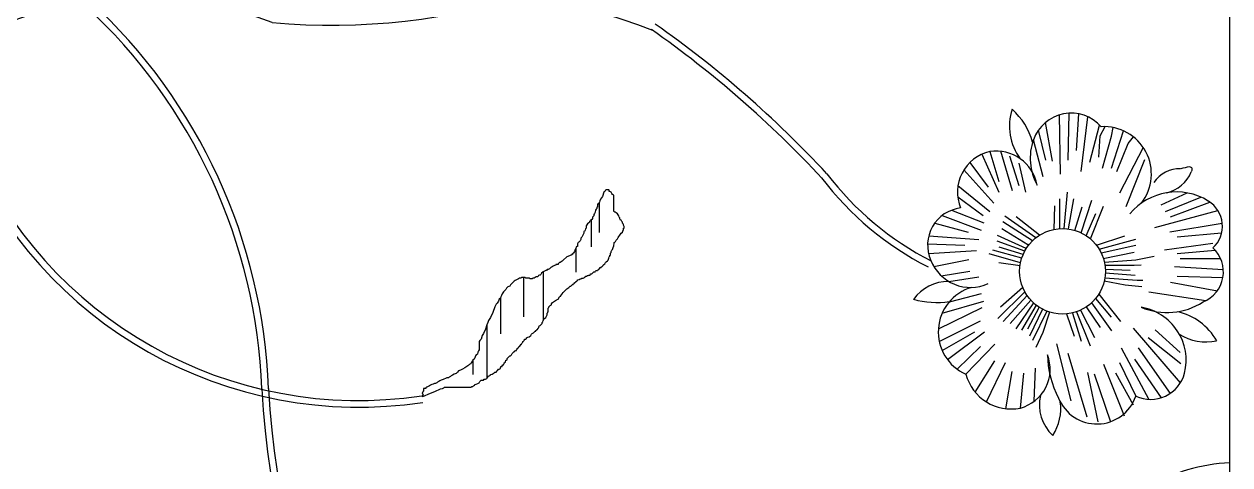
# Model space of a CAD drawing. Header units: millimetres. Extents: x 14385 to 129787, y 107826 to 186798.
# Drawn here: x 30049 to 30509.7, y 118415 to 118583.5 of the extents above; entities that cross this region are included whole.
import ezdxf

# ---------------------------------------------------------------- set-up
doc = ezdxf.new("R2010")
doc.units = ezdxf.units.MM
doc.header["$LTSCALE"] = 1000

msp = doc.modelspace()

# ---------------------------------------------------------------- linework, layer by layer
at = {"color": 251, "linetype": 'Continuous', "ltscale": 10}
for p, q in [((30444.92, 118526.16), (30444.57, 118548.76)), ((30447.92, 118531.41), (30448.29, 118549.4)), ((30451.11, 118535.17), (30451.91, 118549.14)), ((30452.8, 118527.09), (30455.44, 118548)), ((30439.29, 118531.41), (30436.53, 118542.94)), ((30441.92, 118531.04), (30439.23, 118545.87)), ((30456.18, 118530.66), (30459.88, 118544.87)), ((30460.12, 118540.8), (30462, 118544.26)), ((30464.44, 118540.62), (30465.09, 118543.92)), ((30438.35, 118525.03), (30434.63, 118539.27)), ((30459.56, 118532.54), (30460.12, 118540.8)), ((30461.06, 118528.41), (30464.44, 118540.62)), ((30464.44, 118528.41), (30468.98, 118542.68)), ((30470.82, 118537.8), (30472.83, 118540.34)), ((30414.92, 118533.71), (30421.43, 118519.26)), ((30417.92, 118534.72), (30421.43, 118523.3)), ((30422.04, 118535.03), (30426.48, 118519.81)), ((30466.5, 118527.09), (30470.82, 118537.8)), ((30476.56, 118536.32), (30467.44, 118518.83)), ((30410.33, 118530.58), (30417.28, 118521.07)), ((30425.53, 118533.13), (30429.01, 118521.71)), ((30429.01, 118530.28), (30431.55, 118519.17)), ((30477.01, 118531.6), (30469.88, 118513.57)), ((30408.04, 118527.74), (30419.5, 118515.05)), ((30271.14, 118519.92), (30270.9, 118519.45)), ((30271.38, 118520.16), (30271.14, 118519.92)), ((30272.33, 118520.16), (30271.38, 118520.16)), ((30272.57, 118519.92), (30272.33, 118520.16)), ((30272.57, 118519.45), (30272.57, 118519.92)), ((30405.77, 118521.73), (30417.92, 118511.87)), ((30268.76, 118515.4), (30268.53, 118514.92)), ((30268.64, 118515.16), (30268.64, 118503.77)), ((30269, 118515.88), (30268.76, 118515.4)), ((30269.24, 118516.59), (30269, 118515.88)), ((30269.95, 118517.54), (30269.24, 118516.59)), ((30270.43, 118519.21), (30269.95, 118517.54)), ((30270.9, 118519.45), (30270.43, 118519.21)), ((30272.81, 118519.45), (30272.57, 118519.45)), ((30273.28, 118519.21), (30272.81, 118519.45)), ((30273.52, 118518.73), (30273.28, 118519.21)), ((30273.76, 118518.26), (30273.52, 118518.73)), ((30274.23, 118518.02), (30273.76, 118518.26)), ((30274.23, 118511.83), (30274.23, 118518.02)), ((30405.68, 118517.49), (30415.38, 118510.29)), ((30444.74, 118505.29), (30444.75, 118516.61)), ((30446.33, 118505.31), (30447.6, 118519.23)), ((30447.98, 118505.16), (30450.1, 118516.73)), ((30452.87, 118503.67), (30456.99, 118516.1)), ((30483.39, 118514.32), (30493.33, 118518.94)), ((30485.08, 118511.88), (30498.57, 118517.34)), ((30486.95, 118509.82), (30502.01, 118515.45)), ((30266.86, 118511.11), (30266.62, 118510.64)), ((30266.62, 118510.64), (30266.62, 118510.16)), ((30267.1, 118511.59), (30266.86, 118511.11)), ((30267.34, 118512.31), (30267.1, 118511.59)), ((30267.57, 118512.78), (30267.34, 118512.31)), ((30267.81, 118513.02), (30267.57, 118512.78)), ((30268.05, 118513.5), (30267.81, 118513.5)), ((30267.81, 118513.5), (30267.81, 118513.02)), ((30268.29, 118514.92), (30268.05, 118514.45)), ((30268.05, 118514.45), (30268.05, 118513.5)), ((30268.53, 118514.92), (30268.29, 118514.92)), ((30274.47, 118511.83), (30274.23, 118511.83)), ((30274.71, 118511.59), (30274.47, 118511.83)), ((30274.95, 118511.59), (30274.71, 118511.59)), ((30275.19, 118511.35), (30274.95, 118511.59)), ((30275.66, 118510.88), (30275.19, 118511.35)), ((30276.14, 118510.16), (30275.66, 118510.88)), ((30403.34, 118512.32), (30415.7, 118507.43)), ((30442.51, 118505), (30442.8, 118514.01)), ((30450.44, 118504.62), (30453.23, 118513.59)), ((30454.8, 118502.57), (30458.45, 118511.09)), ((30456.44, 118501.32), (30461.37, 118513.8)), ((30480.95, 118505.69), (30505.09, 118512.19)), ((30264.24, 118507.07), (30263.77, 118506.35)), ((30263.77, 118506.35), (30263.77, 118505.4)), ((30264.72, 118507.54), (30264.24, 118507.07)), ((30264.96, 118507.78), (30264.72, 118507.54)), ((30265.19, 118508.26), (30264.96, 118508.02)), ((30264.96, 118508.02), (30264.96, 118507.78)), ((30265.43, 118508.5), (30265.19, 118508.26)), ((30265.91, 118508.73), (30265.43, 118508.5)), ((30265.67, 118508.61), (30265.67, 118498.35)), ((30266.15, 118509.21), (30265.91, 118508.73)), ((30266.38, 118509.92), (30266.15, 118509.69)), ((30266.15, 118509.69), (30266.15, 118509.21)), ((30266.62, 118510.16), (30266.38, 118509.92)), ((30276.37, 118509.69), (30276.14, 118510.16)), ((30276.61, 118509.45), (30276.37, 118509.69)), ((30276.61, 118508.97), (30276.61, 118509.45)), ((30276.85, 118508.5), (30276.61, 118508.97)), ((30277.09, 118508.5), (30276.85, 118508.5)), ((30277.33, 118508.02), (30277.09, 118508.5)), ((30277.56, 118507.78), (30277.33, 118508.02)), ((30277.56, 118507.31), (30277.56, 118507.78)), ((30277.8, 118507.07), (30277.56, 118507.31)), ((30278.04, 118506.83), (30277.8, 118507.07)), ((30278.04, 118506.59), (30278.04, 118506.83)), ((30278.28, 118506.12), (30278.04, 118506.59)), ((30278.28, 118505.4), (30278.28, 118506.12)), ((30396.88, 118507.34), (30409.68, 118503.94)), ((30399.74, 118510.3), (30414.64, 118504.75)), ((30434.26, 118500.64), (30422.87, 118507.93)), ((30435.5, 118501.74), (30423.66, 118510.09)), ((30436.93, 118502.76), (30428.01, 118509.84)), ((30486.77, 118503.99), (30506.75, 118507.31)), ((30262.1, 118502.07), (30261.63, 118501.59)), ((30261.63, 118501.59), (30261.63, 118501.12)), ((30262.34, 118502.54), (30262.1, 118502.07)), ((30262.58, 118503.02), (30262.34, 118502.54)), ((30262.82, 118503.5), (30262.58, 118503.02)), ((30263.05, 118504.21), (30262.82, 118504.21)), ((30262.82, 118504.21), (30262.82, 118503.5)), ((30263.29, 118504.69), (30263.05, 118504.21)), ((30263.53, 118505.16), (30263.29, 118504.69)), ((30263.77, 118505.4), (30263.53, 118505.16)), ((30275.19, 118500.88), (30275.66, 118501.35)), ((30275.66, 118501.35), (30275.9, 118501.83)), ((30275.9, 118501.83), (30276.14, 118502.31)), ((30276.14, 118502.31), (30276.61, 118502.78)), ((30276.61, 118502.78), (30277.09, 118503.5)), ((30277.09, 118503.5), (30277.56, 118503.97)), ((30277.56, 118503.97), (30277.8, 118504.69)), ((30277.8, 118504.69), (30278.04, 118504.69)), ((30278.04, 118504.69), (30278.04, 118505.4)), ((30278.04, 118505.4), (30278.28, 118505.4)), ((30394.61, 118502.48), (30413.8, 118501.09)), ((30431.89, 118497.7), (30420.94, 118502.63)), ((30432.53, 118499.08), (30422.53, 118505.17)), ((30458.71, 118498.92), (30469.51, 118502.52)), ((30489.58, 118502.12), (30506.51, 118503.67)), ((30259.49, 118497.31), (30259.25, 118496.59)), ((30259.72, 118497.78), (30259.49, 118497.31)), ((30259.96, 118498.02), (30259.72, 118497.78)), ((30259.72, 118497.78), (30259.72, 118488.57)), ((30260.2, 118498.5), (30259.96, 118498.26)), ((30259.96, 118498.26), (30259.96, 118498.02)), ((30260.44, 118498.5), (30260.2, 118498.5)), ((30260.68, 118499.92), (30260.44, 118499.45)), ((30260.44, 118499.45), (30260.44, 118498.5)), ((30260.91, 118500.16), (30260.68, 118499.92)), ((30261.39, 118500.64), (30260.91, 118500.16)), ((30261.63, 118501.12), (30261.39, 118500.64)), ((30273.28, 118496.59), (30273.52, 118497.07)), ((30273.52, 118497.07), (30273.76, 118497.31)), ((30273.76, 118497.31), (30274, 118498.02)), ((30274, 118498.02), (30274.23, 118498.73)), ((30274.23, 118498.97), (30274.47, 118499.45)), ((30274.23, 118498.73), (30274.23, 118498.97)), ((30274.47, 118499.92), (30274.71, 118500.16)), ((30274.47, 118499.45), (30274.47, 118499.92)), ((30274.71, 118500.16), (30274.95, 118500.4)), ((30274.95, 118500.4), (30275.19, 118500.88)), ((30394.18, 118499.51), (30408.46, 118498.98)), ((30394.53, 118495.81), (30412.85, 118496.96)), ((30430.15, 118493.99), (30419.14, 118497.07)), ((30431.28, 118496.65), (30420.82, 118500.46)), ((30430.65, 118495.34), (30421.55, 118498.19)), ((30459.7, 118497.47), (30473.68, 118501.27)), ((30460.49, 118496.01), (30473.68, 118498.97)), ((30484.7, 118497.23), (30503.2, 118499.68)), ((30489.58, 118495.73), (30504.07, 118497.04)), ((30253.54, 118492.31), (30253.06, 118491.83)), ((30253.78, 118492.31), (30253.54, 118492.31)), ((30254.49, 118492.78), (30253.78, 118492.31)), ((30254.97, 118493.26), (30254.49, 118492.78)), ((30256.39, 118494.45), (30254.97, 118493.26)), ((30257.34, 118494.93), (30256.39, 118494.45)), ((30257.82, 118495.16), (30257.34, 118494.93)), ((30258.06, 118495.16), (30257.82, 118495.16)), ((30258.53, 118495.4), (30258.06, 118495.4)), ((30258.06, 118495.4), (30258.06, 118495.16)), ((30258.77, 118495.88), (30258.53, 118495.64)), ((30258.53, 118495.64), (30258.53, 118495.4)), ((30259.01, 118495.88), (30258.77, 118495.88)), ((30259.25, 118496.59), (30259.01, 118496.12)), ((30259.01, 118496.12), (30259.01, 118495.88)), ((30270.9, 118491.83), (30271.14, 118492.31)), ((30271.14, 118492.31), (30271.38, 118492.54)), ((30271.38, 118492.54), (30271.86, 118493.02)), ((30271.86, 118493.02), (30272.09, 118493.26)), ((30272.09, 118493.26), (30272.33, 118493.97)), ((30272.33, 118493.97), (30272.57, 118494.45)), ((30272.57, 118494.45), (30272.81, 118494.69)), ((30272.81, 118494.69), (30272.81, 118495.16)), ((30272.81, 118495.16), (30273.04, 118495.16)), ((30273.04, 118495.88), (30273.28, 118496.12)), ((30273.04, 118495.16), (30273.04, 118495.88)), ((30273.28, 118496.12), (30273.28, 118496.59)), ((30396.58, 118490.76), (30409.99, 118493.47)), ((30429.67, 118492.18), (30417.71, 118495.58)), ((30429.49, 118491.06), (30421.38, 118492.25)), ((30461.32, 118493.91), (30473.06, 118496.26)), ((30461.71, 118492.45), (30473.68, 118493.33)), ((30473.68, 118493.33), (30480.78, 118494.8)), ((30490.71, 118493.85), (30506.14, 118493.81)), ((30245.93, 118487.54), (30245.45, 118487.31)), ((30246.16, 118487.54), (30245.93, 118487.54)), ((30246.4, 118487.78), (30246.16, 118487.54)), ((30246.64, 118488.26), (30246.4, 118487.78)), ((30247.35, 118488.73), (30246.64, 118488.26)), ((30247.83, 118488.97), (30247.35, 118488.73)), ((30247.35, 118488.73), (30247.35, 118470.16)), ((30248.31, 118489.21), (30247.83, 118488.97)), ((30248.54, 118489.21), (30248.31, 118489.21)), ((30248.78, 118489.69), (30248.54, 118489.21)), ((30249.26, 118489.69), (30248.78, 118489.69)), ((30249.73, 118489.93), (30249.26, 118489.69)), ((30250.21, 118490.4), (30249.73, 118489.93)), ((30250.68, 118490.64), (30250.21, 118490.4)), ((30251.16, 118490.88), (30250.68, 118490.64)), ((30251.64, 118491.12), (30251.16, 118490.88)), ((30252.11, 118491.35), (30251.64, 118491.12)), ((30253.06, 118491.59), (30252.11, 118491.59)), ((30252.11, 118491.59), (30252.11, 118491.35)), ((30253.06, 118491.83), (30253.06, 118491.59)), ((30264.48, 118487.31), (30264.72, 118487.54)), ((30264.72, 118487.54), (30265.19, 118487.54)), ((30265.19, 118487.54), (30265.43, 118488.02)), ((30265.43, 118488.02), (30265.91, 118488.02)), ((30265.91, 118488.02), (30266.15, 118488.26)), ((30266.15, 118488.26), (30266.38, 118488.5)), ((30266.38, 118488.5), (30266.62, 118488.73)), ((30266.62, 118488.73), (30267.1, 118488.73)), ((30267.1, 118488.73), (30267.34, 118488.97)), ((30267.34, 118488.97), (30267.57, 118489.21)), ((30267.57, 118489.21), (30268.05, 118489.21)), ((30268.05, 118489.45), (30268.53, 118489.69)), ((30268.05, 118489.21), (30268.05, 118489.45)), ((30268.53, 118489.69), (30268.53, 118489.93)), ((30268.53, 118489.93), (30268.76, 118489.93)), ((30268.76, 118489.93), (30269, 118490.16)), ((30269, 118490.16), (30269, 118490.4)), ((30269, 118490.4), (30269.48, 118490.4)), ((30269.48, 118490.4), (30269.48, 118490.64)), ((30269.48, 118490.64), (30269.71, 118490.64)), ((30269.71, 118490.64), (30269.95, 118490.88)), ((30269.95, 118490.88), (30270.19, 118491.12)), ((30270.19, 118491.35), (30270.43, 118491.59)), ((30270.19, 118491.12), (30270.19, 118491.35)), ((30270.43, 118491.59), (30270.9, 118491.83)), ((30399.37, 118487.27), (30410.31, 118489.03)), ((30461.93, 118491.25), (30473.06, 118491.25)), ((30462.07, 118489.8), (30471.6, 118489.37)), ((30462.08, 118488.36), (30473.48, 118487.49)), ((30473.06, 118491.25), (30475.77, 118491.45)), ((30488.45, 118490.85), (30507.17, 118489.61)), ((30233.8, 118483.02), (30233.56, 118482.78)), ((30234.51, 118483.26), (30233.8, 118483.02)), ((30234.75, 118483.74), (30234.51, 118483.26)), ((30235.22, 118484.21), (30234.75, 118483.74)), ((30235.46, 118484.45), (30235.22, 118484.21)), ((30236.17, 118485.16), (30235.46, 118484.45)), ((30236.65, 118485.4), (30236.17, 118485.16)), ((30237.13, 118485.64), (30236.65, 118485.4)), ((30237.36, 118485.88), (30237.13, 118485.64)), ((30237.84, 118486.12), (30237.36, 118485.88)), ((30238.31, 118486.35), (30237.84, 118486.12)), ((30238.79, 118486.35), (30238.31, 118486.35)), ((30239.03, 118486.59), (30238.79, 118486.35)), ((30240.46, 118486.59), (30239.03, 118486.59)), ((30239.74, 118486.59), (30239.74, 118471.57)), ((30240.69, 118486.35), (30240.46, 118486.59)), ((30242.12, 118486.35), (30240.69, 118486.35)), ((30242.36, 118486.12), (30242.12, 118486.35)), ((30243.07, 118486.12), (30242.36, 118486.12)), ((30243.31, 118486.35), (30243.07, 118486.12)), ((30243.79, 118486.35), (30243.31, 118486.35)), ((30244.26, 118486.59), (30243.79, 118486.35)), ((30244.5, 118486.83), (30244.26, 118486.59)), ((30245.21, 118486.83), (30244.5, 118486.83)), ((30245.45, 118487.31), (30245.21, 118486.83)), ((30257.11, 118482.78), (30257.58, 118483.26)), ((30257.58, 118483.26), (30257.82, 118483.26)), ((30257.82, 118483.26), (30258.06, 118483.5)), ((30258.06, 118483.5), (30258.53, 118483.97)), ((30258.53, 118483.97), (30258.77, 118483.97)), ((30258.77, 118483.97), (30258.77, 118484.21)), ((30258.77, 118484.21), (30259.01, 118484.21)), ((30259.01, 118484.21), (30259.25, 118484.45)), ((30259.25, 118484.45), (30259.25, 118484.69)), ((30259.25, 118484.69), (30259.49, 118484.69)), ((30259.49, 118484.69), (30259.72, 118484.93)), ((30259.72, 118484.93), (30259.96, 118484.93)), ((30259.96, 118484.93), (30259.96, 118485.16)), ((30259.96, 118485.16), (30260.2, 118485.16)), ((30260.2, 118485.16), (30260.44, 118485.4)), ((30260.44, 118485.64), (30260.91, 118485.88)), ((30260.44, 118485.4), (30260.44, 118485.64)), ((30260.91, 118485.88), (30261.15, 118485.88)), ((30261.15, 118485.88), (30261.39, 118486.12)), ((30261.39, 118486.12), (30261.86, 118486.12)), ((30261.86, 118486.12), (30262.1, 118486.35)), ((30262.1, 118486.35), (30262.58, 118486.35)), ((30262.58, 118486.35), (30263.05, 118486.59)), ((30263.05, 118486.59), (30263.29, 118486.83)), ((30263.29, 118486.83), (30263.53, 118486.83)), ((30263.53, 118486.83), (30263.53, 118487.07)), ((30263.53, 118487.07), (30264.01, 118487.07)), ((30264.01, 118487.07), (30264.24, 118487.31)), ((30264.24, 118487.31), (30264.48, 118487.31)), ((30402.25, 118485.1), (30413.8, 118486.81)), ((30461.7, 118485.38), (30469.72, 118483.73)), ((30461.91, 118486.49), (30474.31, 118485.61)), ((30469.72, 118483.73), (30475.98, 118483.1)), ((30474.31, 118485.61), (30476.4, 118485.61)), ((30486.95, 118484.84), (30504.88, 118481.55)), ((30489.58, 118487.09), (30507, 118486.55)), ((30230.47, 118478.26), (30230.23, 118477.54)), ((30230.94, 118478.74), (30230.47, 118478.26)), ((30231.18, 118479.21), (30230.94, 118478.74)), ((30230.94, 118478.74), (30230.94, 118465.05)), ((30231.42, 118479.69), (30231.18, 118479.21)), ((30231.65, 118480.4), (30231.42, 118479.69)), ((30232.13, 118481.12), (30231.65, 118480.4)), ((30232.84, 118481.83), (30232.13, 118481.12)), ((30233.08, 118482.07), (30232.84, 118481.83)), ((30233.32, 118482.54), (30233.08, 118482.07)), ((30233.56, 118482.78), (30233.32, 118482.54)), ((30252.35, 118478.02), (30253.06, 118478.26)), ((30253.06, 118478.26), (30253.54, 118479.21)), ((30253.54, 118479.21), (30253.78, 118479.45)), ((30253.78, 118479.45), (30254.01, 118479.45)), ((30254.01, 118479.69), (30254.25, 118479.93)), ((30254.01, 118479.45), (30254.01, 118479.69)), ((30254.25, 118479.93), (30254.25, 118480.16)), ((30254.25, 118480.16), (30254.49, 118480.16)), ((30254.49, 118480.4), (30254.97, 118480.88)), ((30254.49, 118480.16), (30254.49, 118480.4)), ((30254.97, 118480.88), (30255.44, 118481.35)), ((30255.44, 118481.35), (30255.68, 118481.59)), ((30255.68, 118481.59), (30255.92, 118481.83)), ((30255.92, 118481.83), (30256.39, 118482.31)), ((30256.39, 118482.31), (30257.11, 118482.78)), ((30402.52, 118477.35), (30414.75, 118480.46)), ((30431.33, 118481.14), (30421.03, 118470.95)), ((30430.58, 118482.72), (30422.04, 118475.19)), ((30432.2, 118479.72), (30423.01, 118469.79)), ((30458.36, 118478.54), (30464.33, 118471.46)), ((30459.57, 118480.21), (30467.91, 118469.71)), ((30478.7, 118481.08), (30500.54, 118477.77)), ((30228.8, 118475.4), (30228.09, 118473.26)), ((30229.28, 118476.35), (30228.8, 118475.4)), ((30229.75, 118476.83), (30229.28, 118476.35)), ((30230.23, 118477.54), (30229.75, 118476.83)), ((30249.26, 118474.93), (30249.5, 118475.16)), ((30249.26, 118473.5), (30249.26, 118474.93)), ((30249.5, 118475.4), (30249.73, 118475.64)), ((30249.5, 118475.16), (30249.5, 118475.4)), ((30249.73, 118475.64), (30249.97, 118475.88)), ((30249.97, 118475.88), (30250.45, 118476.12)), ((30250.45, 118476.59), (30250.92, 118477.07)), ((30250.45, 118476.12), (30250.45, 118476.59)), ((30250.92, 118477.07), (30251.64, 118477.54)), ((30251.64, 118477.54), (30252.35, 118478.02)), ((30398.3, 118467.01), (30415.07, 118475.07)), ((30399.78, 118473.02), (30415.7, 118477.61)), ((30433.6, 118477.94), (30425.68, 118468.97)), ((30434.67, 118476.87), (30427.89, 118466.96)), ((30435.6, 118476.08), (30430.01, 118466.46)), ((30436.78, 118475.23), (30432.37, 118466.78)), ((30438.02, 118474.5), (30433.06, 118464.21)), ((30439.72, 118473.72), (30434.26, 118462.54)), ((30452.59, 118474.09), (30457.98, 118463.64)), ((30454.79, 118475.32), (30460.06, 118467.54)), ((30456.84, 118476.93), (30464.39, 118466.23)), ((30226.18, 118469.45), (30225.71, 118468.5)), ((30226.42, 118470.16), (30226.18, 118469.45)), ((30226.9, 118470.88), (30226.42, 118470.16)), ((30227.13, 118471.35), (30226.9, 118470.88)), ((30228.09, 118473.26), (30227.13, 118471.35)), ((30246.88, 118469.45), (30247.12, 118469.69)), ((30246.88, 118468.97), (30246.88, 118469.45)), ((30247.12, 118469.69), (30247.35, 118470.16)), ((30247.35, 118470.16), (30247.59, 118470.64)), ((30247.59, 118470.64), (30247.83, 118470.88)), ((30247.83, 118470.88), (30248.31, 118471.35)), ((30248.31, 118471.35), (30248.54, 118471.83)), ((30248.54, 118471.83), (30248.78, 118472.31)), ((30248.78, 118473.02), (30249.02, 118473.26)), ((30248.78, 118472.31), (30248.78, 118473.02)), ((30249.02, 118473.26), (30249.02, 118473.5)), ((30249.02, 118473.5), (30249.26, 118473.5)), ((30398.64, 118462.19), (30414.43, 118469.99)), ((30440.79, 118473.34), (30438.19, 118465.57)), ((30447.31, 118472.65), (30450.2, 118464.11)), ((30449.52, 118473.02), (30452.82, 118462.2)), ((30451.05, 118473.47), (30456.31, 118460.51)), ((30224.04, 118464.45), (30223.57, 118463.02)), ((30224.52, 118465.16), (30224.04, 118464.45)), ((30225.23, 118466.83), (30224.52, 118465.16)), ((30225.71, 118468.5), (30225.23, 118466.83)), ((30225.71, 118468.5), (30225.71, 118448.02)), ((30241.88, 118463.97), (30242.6, 118464.45)), ((30242.6, 118464.45), (30242.83, 118464.93)), ((30242.83, 118464.93), (30243.07, 118465.16)), ((30243.07, 118465.16), (30243.55, 118465.4)), ((30243.55, 118465.4), (30243.79, 118465.64)), ((30243.79, 118465.64), (30244.26, 118466.12)), ((30244.26, 118466.12), (30244.5, 118466.12)), ((30244.5, 118466.35), (30244.98, 118466.59)), ((30244.5, 118466.12), (30244.5, 118466.35)), ((30244.98, 118466.59), (30244.98, 118466.83)), ((30244.98, 118466.83), (30245.21, 118466.83)), ((30245.21, 118467.07), (30245.45, 118467.31)), ((30245.21, 118466.83), (30245.21, 118467.07)), ((30245.45, 118467.31), (30245.69, 118467.31)), ((30245.69, 118467.78), (30245.93, 118468.26)), ((30245.69, 118467.31), (30245.69, 118467.78)), ((30245.93, 118468.26), (30246.16, 118468.26)), ((30246.16, 118468.26), (30246.88, 118468.97)), ((30399.75, 118458.75), (30412.21, 118465.84)), ((30401.77, 118455.26), (30415.96, 118465.84)), ((30438.19, 118465.57), (30435.59, 118459.84)), ((30472.69, 118467.19), (30490.74, 118446.29)), ((30481.14, 118466.62), (30490.71, 118457.98)), ((30223.09, 118462.55), (30222.85, 118462.07)), ((30222.85, 118462.07), (30222.85, 118458.97)), ((30223.33, 118462.78), (30223.09, 118462.55)), ((30223.57, 118463.02), (30223.33, 118462.78)), ((30237.84, 118459.93), (30238.08, 118460.16)), ((30237.84, 118459.69), (30237.84, 118459.93)), ((30238.08, 118460.16), (30238.31, 118460.16)), ((30238.31, 118460.16), (30238.79, 118460.88)), ((30238.79, 118460.88), (30238.79, 118461.12)), ((30238.79, 118461.12), (30239.03, 118461.12)), ((30239.03, 118461.12), (30239.27, 118461.59)), ((30239.27, 118461.59), (30239.5, 118461.83)), ((30239.5, 118462.07), (30239.74, 118462.31)), ((30239.5, 118461.83), (30239.5, 118462.07)), ((30239.74, 118462.31), (30239.98, 118462.55)), ((30239.98, 118462.55), (30240.22, 118462.78)), ((30240.22, 118462.78), (30240.22, 118463.02)), ((30240.22, 118463.02), (30240.69, 118463.02)), ((30240.69, 118463.02), (30240.93, 118463.26)), ((30240.93, 118463.5), (30241.41, 118463.74)), ((30240.93, 118463.26), (30240.93, 118463.5)), ((30241.41, 118463.74), (30241.88, 118463.97)), ((30405.48, 118451.58), (30414.43, 118460.16)), ((30408.78, 118449.66), (30419.82, 118461.11)), ((30443.42, 118461.18), (30448.96, 118439.49)), ((30478.51, 118463.62), (30490.89, 118453.66)), ((30220.95, 118455.4), (30220.47, 118454.93)), ((30221.19, 118455.88), (30220.95, 118455.4)), ((30221.43, 118456.59), (30221.19, 118455.88)), ((30221.66, 118457.07), (30221.43, 118456.59)), ((30222.14, 118457.31), (30221.66, 118457.07)), ((30222.38, 118458.02), (30222.14, 118457.31)), ((30222.62, 118458.5), (30222.38, 118458.02)), ((30222.85, 118458.97), (30222.62, 118458.5)), ((30233.56, 118455.64), (30233.8, 118455.88)), ((30233.56, 118455.16), (30233.56, 118455.64)), ((30233.8, 118455.88), (30234.03, 118456.12)), ((30234.03, 118456.12), (30234.51, 118456.59)), ((30234.51, 118456.59), (30234.75, 118456.59)), ((30234.75, 118456.59), (30235.22, 118457.07)), ((30235.22, 118457.07), (30235.46, 118457.55)), ((30235.46, 118457.55), (30235.7, 118457.78)), ((30235.7, 118457.78), (30235.94, 118458.02)), ((30235.94, 118458.02), (30236.17, 118458.26)), ((30236.17, 118458.26), (30236.41, 118458.26)), ((30236.41, 118458.5), (30236.89, 118458.74)), ((30236.41, 118458.26), (30236.41, 118458.5)), ((30236.89, 118458.74), (30237.13, 118458.74)), ((30237.13, 118458.97), (30237.36, 118459.21)), ((30237.13, 118458.74), (30237.13, 118458.97)), ((30237.36, 118459.45), (30237.84, 118459.69)), ((30237.36, 118459.21), (30237.36, 118459.45)), ((30447.74, 118457.61), (30455.02, 118433.37)), ((30468.19, 118459.67), (30478.73, 118440)), ((30473.26, 118455.35), (30483.47, 118440.64)), ((30474.57, 118459.67), (30486.89, 118442.31)), ((30215, 118450.88), (30214.53, 118450.4)), ((30215.72, 118451.12), (30215, 118450.88)), ((30216.43, 118451.59), (30215.72, 118451.12)), ((30217.38, 118452.07), (30216.43, 118451.59)), ((30218.1, 118452.55), (30217.38, 118452.07)), ((30218.57, 118452.78), (30218.1, 118452.55)), ((30218.81, 118453.02), (30218.57, 118452.78)), ((30219.05, 118453.26), (30218.81, 118453.02)), ((30219.28, 118453.5), (30219.05, 118453.26)), ((30219.52, 118453.5), (30219.28, 118453.5)), ((30219.76, 118453.97), (30219.52, 118453.5)), ((30220.24, 118454.69), (30219.76, 118453.97)), ((30220.47, 118454.93), (30220.24, 118454.69)), ((30220.47, 118454.93), (30220.47, 118449.49)), ((30229.28, 118450.4), (30229.75, 118450.88)), ((30229.75, 118450.88), (30229.99, 118451.12)), ((30229.99, 118451.12), (30230.23, 118451.59)), ((30230.23, 118451.59), (30230.47, 118451.59)), ((30230.47, 118451.59), (30230.94, 118451.83)), ((30230.94, 118452.07), (30231.18, 118452.55)), ((30230.94, 118451.83), (30230.94, 118452.07)), ((30231.18, 118452.55), (30231.65, 118452.55)), ((30231.65, 118452.78), (30231.89, 118453.26)), ((30231.65, 118452.55), (30231.65, 118452.78)), ((30231.89, 118453.26), (30232.13, 118453.26)), ((30232.13, 118453.26), (30232.37, 118453.74)), ((30232.37, 118453.97), (30232.84, 118454.21)), ((30232.37, 118453.74), (30232.37, 118453.97)), ((30232.84, 118454.45), (30233.08, 118454.93)), ((30232.84, 118454.21), (30232.84, 118454.45)), ((30233.08, 118454.93), (30233.32, 118454.93)), ((30233.32, 118454.93), (30233.56, 118455.16)), ((30412.4, 118442.7), (30419.82, 118454.76)), ((30416.63, 118439.02), (30423.94, 118454.13)), ((30424.05, 118436.44), (30426.48, 118450.64)), ((30434.93, 118439.28), (30435.35, 118451.91)), ((30461.43, 118453.48), (30469.22, 118433.66)), ((30467.44, 118454.04), (30473.73, 118441.2)), ((30205.73, 118446.12), (30205.25, 118445.88)), ((30206.2, 118446.12), (30205.73, 118446.12)), ((30206.68, 118446.36), (30206.2, 118446.12)), ((30206.92, 118446.59), (30206.68, 118446.36)), ((30207.39, 118446.83), (30206.92, 118446.59)), ((30207.87, 118447.07), (30207.39, 118446.83)), ((30208.34, 118447.31), (30207.87, 118447.07)), ((30209.06, 118447.55), (30208.34, 118447.31)), ((30209.29, 118447.78), (30209.06, 118447.55)), ((30210.01, 118448.02), (30209.29, 118447.78)), ((30210.48, 118448.26), (30210.01, 118448.02)), ((30211.2, 118448.26), (30210.48, 118448.26)), ((30211.44, 118448.5), (30211.2, 118448.26)), ((30211.91, 118448.74), (30211.44, 118448.5)), ((30212.15, 118448.97), (30211.91, 118448.74)), ((30212.62, 118449.21), (30212.15, 118448.97)), ((30213.34, 118449.69), (30212.62, 118449.21)), ((30214.05, 118449.93), (30213.34, 118449.69)), ((30214.53, 118450.4), (30214.05, 118449.93)), ((30221.66, 118445.88), (30222.38, 118446.12)), ((30222.38, 118446.12), (30222.85, 118446.36)), ((30222.85, 118446.36), (30223.09, 118446.83)), ((30223.09, 118446.83), (30223.57, 118447.31)), ((30223.57, 118447.31), (30224.52, 118447.31)), ((30224.52, 118447.31), (30224.76, 118447.78)), ((30224.76, 118447.78), (30225.23, 118447.78)), ((30225.23, 118447.78), (30225.71, 118448.02)), ((30225.71, 118448.02), (30225.95, 118448.26)), ((30225.95, 118448.26), (30226.18, 118448.5)), ((30226.18, 118448.5), (30226.42, 118448.97)), ((30226.42, 118448.97), (30226.66, 118448.97)), ((30226.66, 118448.97), (30227.13, 118449.21)), ((30227.13, 118449.45), (30227.85, 118449.69)), ((30227.13, 118449.21), (30227.13, 118449.45)), ((30227.85, 118449.69), (30228.56, 118450.17)), ((30228.56, 118450.17), (30228.8, 118450.4)), ((30228.8, 118450.4), (30229.28, 118450.4)), ((30429.65, 118436.68), (30430.92, 118450.01)), ((30455.24, 118450.28), (30459.23, 118431.48)), ((30457.87, 118449.72), (30464.07, 118431.37)), ((30465.94, 118450.09), (30472.68, 118437.9)), ((30201.32, 118442.73), (30201.09, 118442.49)), ((30201.09, 118442.49), (30201.44, 118441.59)), ((30201.44, 118441.59), (30201.21, 118441.59)), ((30201.21, 118441.59), (30201.21, 118441.12)), ((30201.56, 118443.2), (30201.32, 118442.96)), ((30201.32, 118442.96), (30201.32, 118442.73)), ((30202.16, 118444.21), (30201.56, 118444.15)), ((30201.56, 118444.15), (30201.56, 118443.2)), ((30201.92, 118441.36), (30203.59, 118442.07)), ((30202.4, 118444.21), (30202.16, 118444.21)), ((30202.87, 118444.69), (30202.4, 118444.45)), ((30202.4, 118444.45), (30202.4, 118444.21)), ((30203.35, 118444.93), (30202.87, 118444.69)), ((30203.82, 118445.17), (30203.35, 118444.93)), ((30203.59, 118442.07), (30205.96, 118443.02)), ((30204.3, 118445.4), (30203.82, 118445.17)), ((30204.77, 118445.64), (30204.3, 118445.4)), ((30205.25, 118445.88), (30204.77, 118445.64)), ((30205.96, 118443.02), (30208.1, 118443.97)), ((30208.1, 118443.97), (30208.82, 118444.21)), ((30208.82, 118444.21), (30209.29, 118444.45)), ((30209.29, 118444.45), (30209.53, 118444.69)), ((30209.53, 118444.69), (30219.76, 118444.69)), ((30219.76, 118444.69), (30220, 118444.93)), ((30220, 118444.93), (30220.47, 118444.93)), ((30220.47, 118444.93), (30220.71, 118445.17)), ((30220.71, 118445.17), (30221.19, 118445.4)), ((30221.19, 118445.64), (30221.66, 118445.88)), ((30221.19, 118445.4), (30221.19, 118445.64)), ((30200.89, 118441.37), (30201.21, 118441.12)), ((30201.21, 118441.12), (30200.89, 118441.37)), ((30201.21, 118441.12), (30201.92, 118441.36))]:
    msp.add_line(p, q, dxfattribs=at)
at = {"color": 252}
msp.add_lwpolyline([(29549.67, 117854.15), (30509.67, 117854.15), (30509.67, 119939.15), (29549.67, 119939.15)], close=True, dxfattribs=at)
at = {"color": 251, "linetype": 'Continuous', "ltscale": 10}
for centre, radius, start, end in [((29930.07, 118436.22), 212.43, 2.1192, 92.4027), ((29930.07, 118436.22), 209.88, 2.1192, 92.4027), ((30166.28, 118837.95), 254.91, 264.9356, 310.4782), ((30168.38, 118258.13), 344.81, 69.4853, 101.5327), ((30093.47, 118455.73), 140.37, 68.7486, 141.9543), ((30093.47, 118455.73), 137.82, 68.5902, 141.9543), ((30052.58, 118245.07), 410.89, 42.8432, 54.9339), ((30052.58, 118245.07), 413.44, 42.8432, 54.9339), ((30176.83, 118600.6), 161.04, 202.6039, 278.6013), ((30176.83, 118600.6), 163.59, 202.6039, 278.6013), ((30449.04, 118597.34), 119.9, 217.318, 242.8529), ((30449.04, 118597.34), 117.34, 217.318, 242.8529), ((30512.74, 118466.3), 373.61, 183.4258, 222.6068), ((30512.74, 118466.3), 371.05, 183.4258, 222.6068), ((30512.29, 118350.97), 64.84, 92.3121, 121.4845)]:
    msp.add_arc(centre, radius, start, end, dxfattribs=at)
for centre, major_axis, start_param, end_param in [((30446.16, 118544.43), (-20.72, 0.01), -0.317184, 0.644109), ((30408.92, 118531.25), (18.63, 18.63), 5.76896, 6.339332), ((30449.01, 118534.15), (15.27, 0), 0.721076, 2.799724), ((30461.57, 118526.15), (-18.11, 0), 2.479911, 4.773076), ((30454.33, 118532.13), (-20.96, 0), -0.347317, 0.510196), ((30421.43, 118519.26), (15.85, 0), 1.793646, 3.5361), ((30420.41, 118519.02), (-15.9, 0), 3.324035, 4.870022), ((30490.47, 118516.45), (8.3, 8.3), 0.751861, 1.777538), ((30482.26, 118532.36), (-9.73, 9.73), 2.595983, 3.523914), ((30498.07, 118501.4), (-19.61, 19.61), -0.647524, -0.522787), ((30494.28, 118527.82), (-0.739, 0.739), 3.109513, 5.520944), ((30489.25, 118496.23), (-23.08, 0.01), 4.156717, 5.593692), ((30495.49, 118506.2), (11.31, 0), -0.821204, 1.016863), ((30408.46, 118498.98), (14.29, 0.01), 1.686759, 3.560932), ((30445.72, 118488.95), (-16.37, 0), 1.57089, 7.854075), ((30494.76, 118488.79), (-12.44, 0), 1.955232, 3.966633), ((30410.56, 118499.07), (-16.26, 0), 0.372734, 1.997447), ((30402.19, 118468.51), (-11.73, 11.73), -0.789264, 0.158211), ((30415.96, 118465.84), (-17.7, 0.01), -1.284708, 1.153786), ((30397.85, 118512.11), (-24.79, 24.79), 2.093768, 2.489781), ((30485.68, 118498.53), (25.33, 0), 4.30909, 5.285589), ((30472.37, 118454.93), (-20.59, 0.01), 2.901464, 4.54817), ((30484.6, 118451.03), (23.04, 0.02), 0.516546, 1.349534), ((30500.47, 118480.56), (-13.16, 13.16), 1.781167, 2.581121), ((30425.61, 118451.54), (15.39, 0), -1.306008, 0.368313), ((30477.1, 118457.76), (-37.14, 0.05), 0.019672, 0.484845), ((30426.09, 118454.22), (17.89, 0.01), 3.398391, 4.912167), ((30479.32, 118453.49), (-13.5, 0.01), 1.144583, 2.882689), ((30452.86, 118437.94), (-15.98, 0.01), -0.224577, 0.824479), ((30426.19, 118436.48), (13.34, 13.34), 4.921855, 5.636031), ((30458.85, 118446.33), (-15.74, 0), 0.37992, 2.809675)]:
    msp.add_ellipse(centre, major_axis=major_axis, ratio=1, start_param=start_param, end_param=end_param, dxfattribs=at)

doc.saveas('drawing.dxf')
